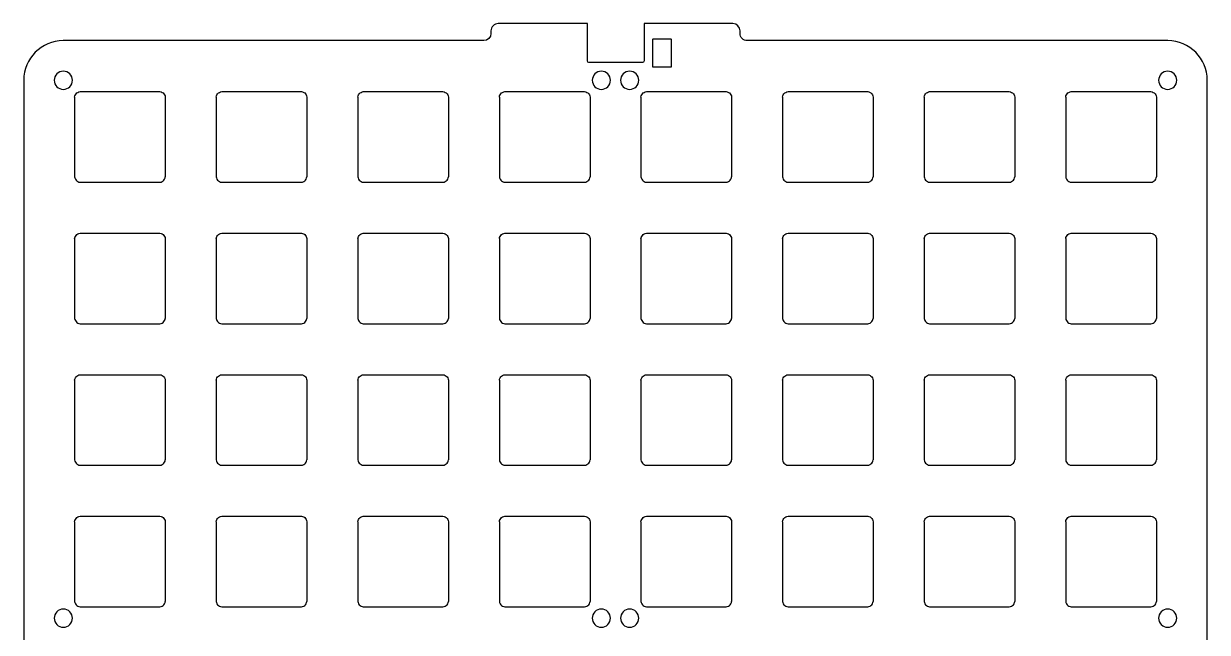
# Model space of a CAD drawing. Header units: millimetres. Extents: x 45 to 255, y 44 to 256.
# Drawn here: x 45.5 to 254.5, y 148.5 to 256 of the extents above; entities that cross this region are included whole.
import ezdxf

# ---------------------------------------------------------------- set-up
doc = ezdxf.new("R2010")
doc.units = ezdxf.units.MM
doc.layers.add('Layer_1', color=7, linetype='CONTINUOUS')

msp = doc.modelspace()

# ---------------------------------------------------------------- linework, layer by layer
at = {"layer": 'Layer_1', "color": 1}
for points in [[(145.0385, 249.411712), (145.0385, 255.99994), (129.26995, 255.99994)], [(170.72996, 255.99994), (155.03841, 255.99994), (155.03841, 249.411712)], [(126.73006, 253.000124), (124.999931, 253.000124), (52.499963, 253.000124)], [(127.99975, 254.729734), (127.99975, 254.269814)], [(156.58973, 248.41229), (156.58973, 253.175307)], [(156.67293, 253.29623), (159.74406, 253.29623)], [(159.82676, 253.175307), (159.82676, 248.41229)], [(172.00016, 254.269814), (172.00016, 254.729734)], [(247.49995, 253.000124), (174.99998, 253.000124), (173.26985, 253.000124)], [(154.78261, 249.121807), (145.29378, 249.121807)], [(159.74406, 248.291367), (156.67293, 248.291367)], [(45.499874, 246.000034), (45.499874, 51.00005)], [(254.50004, 51.00005), (254.50004, 246.000034)], [(54.503537, 243.03062), (54.544057, 243.237545)], [(54.503537, 243.03062), (54.503537, 242.926086)], [(54.50354, 242.92608), (54.50354, 229.059385), (54.50354, 228.954852), (54.54406, 228.747927), (54.62512, 228.553795), (54.741395, 228.379908), (54.89071, 228.230593), (55.064597, 228.114318), (55.258728, 228.033258), (55.465654, 227.992738), (55.570187, 227.992738), (69.436882, 227.992738), (69.541415, 227.992738), (69.74834, 228.033258), (69.942472, 228.114318), (70.116359, 228.230593), (70.265674, 228.379908), (70.381949, 228.553795), (70.463009, 228.747927), (70.503529, 228.954852)], [(54.544059, 243.237545), (54.625119, 243.431677)], [(54.625114, 243.431677), (54.741389, 243.605564)], [(54.741389, 243.605564), (54.890704, 243.754878)], [(54.890704, 243.754878), (55.064591, 243.871154)], [(55.064591, 243.871149), (55.258723, 243.952209)], [(55.258723, 243.952211), (55.465648, 243.992731)], [(55.46565, 243.992731), (55.570184, 243.992731)], [(55.570186, 243.992731), (69.43688, 243.992731)], [(69.436882, 243.992731), (69.541416, 243.992731)], [(69.541418, 243.992731), (69.748343, 243.952211)], [(69.748343, 243.952209), (69.942475, 243.871149)], [(69.942475, 243.871154), (70.116362, 243.754878)], [(70.116362, 243.754878), (70.265677, 243.605564)], [(70.265677, 243.605564), (70.381952, 243.431677)], [(70.381947, 243.431677), (70.463007, 243.237545)], [(70.463009, 243.237545), (70.503529, 243.03062)], [(70.503529, 243.030618), (70.503529, 242.926084)], [(70.503529, 242.926082), (70.503529, 229.059388)], [(79.503337, 243.03062), (79.543857, 243.237545)], [(79.503337, 243.03062), (79.503337, 242.926086)], [(79.50334, 242.92608), (79.50334, 229.059385), (79.50334, 228.954852), (79.54386, 228.747927), (79.62492, 228.553795), (79.741195, 228.379908), (79.89051, 228.230593), (80.064397, 228.114318), (80.258528, 228.033258), (80.465454, 227.992738), (80.569987, 227.992738), (94.436682, 227.992738), (94.541215, 227.992738), (94.74814, 228.033258), (94.942272, 228.114318), (95.116159, 228.230593), (95.265474, 228.379908), (95.381749, 228.553795), (95.462809, 228.747927), (95.503329, 228.954852)], [(79.543859, 243.237545), (79.624919, 243.431677)], [(79.624914, 243.431677), (79.741189, 243.605564)], [(79.741189, 243.605564), (79.890504, 243.754878)], [(79.890504, 243.754878), (80.064391, 243.871154)], [(80.064391, 243.871149), (80.258523, 243.952209)], [(80.258523, 243.952211), (80.465448, 243.992731)], [(80.46545, 243.992731), (80.569984, 243.992731)], [(80.569986, 243.992731), (94.43668, 243.992731)], [(94.436682, 243.992731), (94.541216, 243.992731)], [(94.541218, 243.992731), (94.748143, 243.952211)], [(94.748143, 243.952209), (94.942275, 243.871149)], [(94.942275, 243.871154), (95.116162, 243.754878)], [(95.116162, 243.754878), (95.265477, 243.605564)], [(95.265477, 243.605564), (95.381752, 243.431677)], [(95.381747, 243.431677), (95.462807, 243.237545)], [(95.462809, 243.237545), (95.503329, 243.03062)], [(95.503329, 243.030618), (95.503329, 242.926084)], [(95.503329, 242.926082), (95.503329, 229.059388)], [(104.503337, 243.03062), (104.543857, 243.237545)], [(104.503337, 243.03062), (104.503337, 242.926086)], [(104.50334, 242.92608), (104.50334, 229.059385), (104.50334, 228.954852), (104.54386, 228.747927), (104.62492, 228.553795), (104.741195, 228.379908), (104.89051, 228.230593), (105.064397, 228.114318), (105.258528, 228.033258), (105.465454, 227.992738), (105.569987, 227.992738), (119.436682, 227.992738), (119.541215, 227.992738), (119.74814, 228.033258), (119.942272, 228.114318), (120.116159, 228.230593), (120.265474, 228.379908), (120.381749, 228.553795), (120.462809, 228.747927), (120.503329, 228.954852)], [(104.543859, 243.237545), (104.624919, 243.431677)], [(104.624914, 243.431677), (104.741189, 243.605564)], [(104.741189, 243.605564), (104.890504, 243.754878)], [(104.890504, 243.754878), (105.064391, 243.871154)], [(105.064391, 243.871149), (105.258523, 243.952209)], [(105.258523, 243.952211), (105.465448, 243.992731)], [(105.46545, 243.992731), (105.569984, 243.992731)], [(105.569986, 243.992731), (119.43668, 243.992731)], [(119.436682, 243.992731), (119.541216, 243.992731)], [(119.541218, 243.992731), (119.748143, 243.952211)], [(119.748143, 243.952209), (119.942275, 243.871149)], [(119.942275, 243.871154), (120.116162, 243.754878)], [(120.116162, 243.754878), (120.265477, 243.605564)], [(120.265477, 243.605564), (120.381752, 243.431677)], [(120.381747, 243.431677), (120.462807, 243.237545)], [(120.462809, 243.237545), (120.503329, 243.03062)], [(120.503329, 243.030618), (120.503329, 242.926084)], [(120.503329, 242.926082), (120.503329, 229.059388)], [(129.503237, 243.03062), (129.543757, 243.237545)], [(129.503237, 243.03062), (129.503237, 242.926086)], [(129.50324, 242.92608), (129.50324, 229.059385), (129.50324, 228.954852), (129.54376, 228.747927), (129.62482, 228.553795), (129.741095, 228.379908), (129.89041, 228.230593), (130.064297, 228.114318), (130.258428, 228.033258), (130.465354, 227.992738), (130.569887, 227.992738), (144.436582, 227.992738), (144.541115, 227.992738), (144.74804, 228.033258), (144.942172, 228.114318), (145.116059, 228.230593), (145.265374, 228.379908), (145.381649, 228.553795), (145.462709, 228.747927), (145.503229, 228.954852)], [(129.543759, 243.237545), (129.624819, 243.431677)], [(129.624814, 243.431677), (129.741089, 243.605564)], [(129.741089, 243.605564), (129.890404, 243.754878)], [(129.890404, 243.754878), (130.064291, 243.871154)], [(130.064291, 243.871149), (130.258423, 243.952209)], [(130.258423, 243.952211), (130.465348, 243.992731)], [(130.46535, 243.992731), (130.569884, 243.992731)], [(130.569886, 243.992731), (144.43658, 243.992731)], [(144.436582, 243.992731), (144.541116, 243.992731)], [(144.541118, 243.992731), (144.748043, 243.952211)], [(144.748043, 243.952209), (144.942175, 243.871149)], [(144.942175, 243.871154), (145.116062, 243.754878)], [(145.116062, 243.754878), (145.265377, 243.605564)], [(145.265377, 243.605564), (145.381652, 243.431677)], [(145.381647, 243.431677), (145.462707, 243.237545)], [(145.462709, 243.237545), (145.503229, 243.03062)], [(145.503229, 243.030618), (145.503229, 242.926084)], [(145.503229, 242.926082), (145.503229, 229.059388)], [(154.500137, 243.03062), (154.540657, 243.237545)], [(154.500137, 243.03062), (154.500137, 242.926086)], [(154.50014, 242.92608), (154.50014, 229.059385), (154.50014, 228.954852), (154.54066, 228.747927), (154.62172, 228.553795), (154.737995, 228.379908), (154.88731, 228.230593), (155.061197, 228.114318), (155.255328, 228.033258), (155.462254, 227.992738), (155.566787, 227.992738), (169.433482, 227.992738), (169.538015, 227.992738), (169.74494, 228.033258), (169.939072, 228.114318), (170.112959, 228.230593), (170.262274, 228.379908), (170.378549, 228.553795), (170.459609, 228.747927), (170.500129, 228.954852)], [(154.540659, 243.237545), (154.621719, 243.431677)], [(154.621714, 243.431677), (154.737989, 243.605564)], [(154.737989, 243.605564), (154.887304, 243.754878)], [(154.887304, 243.754878), (155.061191, 243.871154)], [(155.061191, 243.871149), (155.255323, 243.952209)], [(155.255323, 243.952211), (155.462248, 243.992731)], [(155.46225, 243.992731), (155.566784, 243.992731)], [(155.566786, 243.992731), (169.43348, 243.992731)], [(169.433482, 243.992731), (169.538016, 243.992731)], [(169.538018, 243.992731), (169.744943, 243.952211)], [(169.744943, 243.952209), (169.939075, 243.871149)], [(169.939075, 243.871154), (170.112962, 243.754878)], [(170.112962, 243.754878), (170.262277, 243.605564)], [(170.262277, 243.605564), (170.378552, 243.431677)], [(170.378547, 243.431677), (170.459607, 243.237545)], [(170.459609, 243.237545), (170.500129, 243.03062)], [(170.500129, 243.030618), (170.500129, 242.926084)], [(170.500129, 242.926082), (170.500129, 229.059388)], [(179.500537, 243.03062), (179.541057, 243.237545)], [(179.500537, 243.03062), (179.500537, 242.926086)], [(179.50054, 242.92608), (179.50054, 229.059385), (179.50054, 228.954852), (179.54106, 228.747927), (179.62212, 228.553795), (179.738395, 228.379908), (179.88771, 228.230593), (180.061597, 228.114318), (180.255728, 228.033258), (180.462654, 227.992738), (180.567187, 227.992738), (194.433882, 227.992738), (194.538415, 227.992738), (194.74534, 228.033258), (194.939472, 228.114318), (195.113359, 228.230593), (195.262674, 228.379908), (195.378949, 228.553795), (195.460009, 228.747927), (195.500529, 228.954852)], [(179.541059, 243.237545), (179.622119, 243.431677)], [(179.622114, 243.431677), (179.738389, 243.605564)], [(179.738389, 243.605564), (179.887704, 243.754878)], [(179.887704, 243.754878), (180.061591, 243.871154)], [(180.061591, 243.871149), (180.255723, 243.952209)], [(180.255723, 243.952211), (180.462648, 243.992731)], [(180.46265, 243.992731), (180.567184, 243.992731)], [(180.567186, 243.992731), (194.43388, 243.992731)], [(194.433882, 243.992731), (194.538416, 243.992731)], [(194.538418, 243.992731), (194.745343, 243.952211)], [(194.745343, 243.952209), (194.939475, 243.871149)], [(194.939475, 243.871154), (195.113362, 243.754878)], [(195.113362, 243.754878), (195.262677, 243.605564)], [(195.262677, 243.605564), (195.378952, 243.431677)], [(195.378947, 243.431677), (195.460007, 243.237545)], [(195.460009, 243.237545), (195.500529, 243.03062)], [(195.500529, 243.030618), (195.500529, 242.926084)], [(195.500529, 242.926082), (195.500529, 229.059388)], [(204.500537, 243.03062), (204.541057, 243.237545)], [(204.500537, 243.03062), (204.500537, 242.926086)], [(204.50054, 242.92608), (204.50054, 229.059385), (204.50054, 228.954852), (204.54106, 228.747927), (204.62212, 228.553795), (204.738395, 228.379908), (204.88771, 228.230593), (205.061597, 228.114318), (205.255728, 228.033258), (205.462654, 227.992738), (205.567187, 227.992738), (219.433882, 227.992738), (219.538415, 227.992738), (219.74534, 228.033258), (219.939472, 228.114318), (220.113359, 228.230593), (220.262674, 228.379908), (220.378949, 228.553795), (220.460009, 228.747927), (220.500529, 228.954852)], [(204.541059, 243.237545), (204.622119, 243.431677)], [(204.622114, 243.431677), (204.738389, 243.605564)], [(204.738389, 243.605564), (204.887704, 243.754878)], [(204.887704, 243.754878), (205.061591, 243.871154)], [(205.061591, 243.871149), (205.255723, 243.952209)], [(205.255723, 243.952211), (205.462648, 243.992731)], [(205.46265, 243.992731), (205.567184, 243.992731)], [(205.567186, 243.992731), (219.43388, 243.992731)], [(219.433882, 243.992731), (219.538416, 243.992731)], [(219.538418, 243.992731), (219.745343, 243.952211)], [(219.745343, 243.952209), (219.939475, 243.871149)], [(219.939475, 243.871154), (220.113362, 243.754878)], [(220.113362, 243.754878), (220.262677, 243.605564)], [(220.262677, 243.605564), (220.378952, 243.431677)], [(220.378947, 243.431677), (220.460007, 243.237545)], [(220.460009, 243.237545), (220.500529, 243.03062)], [(220.500529, 243.030618), (220.500529, 242.926084)], [(220.500529, 242.926082), (220.500529, 229.059388)], [(229.500537, 243.03062), (229.541057, 243.237545)], [(229.500537, 243.03062), (229.500537, 242.926086)], [(229.50054, 242.92608), (229.50054, 229.059385), (229.50054, 228.954852), (229.54106, 228.747927), (229.62212, 228.553795), (229.738395, 228.379908), (229.88771, 228.230593), (230.061597, 228.114318), (230.255728, 228.033258), (230.462654, 227.992738), (230.567187, 227.992738), (244.433882, 227.992738), (244.538415, 227.992738), (244.74534, 228.033258), (244.939472, 228.114318), (245.113359, 228.230593), (245.262674, 228.379908), (245.378949, 228.553795), (245.460009, 228.747927), (245.500529, 228.954852)], [(229.541059, 243.237545), (229.622119, 243.431677)], [(229.622114, 243.431677), (229.738389, 243.605564)], [(229.738389, 243.605564), (229.887704, 243.754878)], [(229.887704, 243.754878), (230.061591, 243.871154)], [(230.061591, 243.871149), (230.255723, 243.952209)], [(230.255723, 243.952211), (230.462648, 243.992731)], [(230.46265, 243.992731), (230.567184, 243.992731)], [(230.567186, 243.992731), (244.43388, 243.992731)], [(244.433882, 243.992731), (244.538416, 243.992731)], [(244.538418, 243.992731), (244.745343, 243.952211)], [(244.745343, 243.952209), (244.939475, 243.871149)], [(244.939475, 243.871154), (245.113362, 243.754878)], [(245.113362, 243.754878), (245.262677, 243.605564)], [(245.262677, 243.605564), (245.378952, 243.431677)], [(245.378947, 243.431677), (245.460007, 243.237545)], [(245.460009, 243.237545), (245.500529, 243.03062)], [(245.500529, 243.030618), (245.500529, 242.926084)], [(245.500529, 242.926082), (245.500529, 229.059388)], [(70.503529, 229.059385), (70.503529, 228.954852)], [(95.503329, 229.059385), (95.503329, 228.954852)], [(120.503329, 229.059385), (120.503329, 228.954852)], [(145.503229, 229.059385), (145.503229, 228.954852)], [(170.500129, 229.059385), (170.500129, 228.954852)], [(195.500529, 229.059385), (195.500529, 228.954852)], [(220.500529, 229.059385), (220.500529, 228.954852)], [(245.500529, 229.059385), (245.500529, 228.954852)], [(54.503537, 218.030627), (54.544057, 218.237552)], [(54.503537, 218.030627), (54.503537, 217.926093)], [(54.50354, 217.926087), (54.50354, 204.059392), (54.50354, 203.954859), (54.54406, 203.747934), (54.62512, 203.553802), (54.741395, 203.379915), (54.89071, 203.2306), (55.064597, 203.114325), (55.258728, 203.033265), (55.465654, 202.992745), (55.570187, 202.992745), (69.436882, 202.992745), (69.541415, 202.992745), (69.74834, 203.033265), (69.942472, 203.114325), (70.116359, 203.2306), (70.265674, 203.379915), (70.381949, 203.553802), (70.463009, 203.747934), (70.503529, 203.954859)], [(54.544059, 218.237552), (54.625119, 218.431684)], [(54.625114, 218.431684), (54.741389, 218.605571)], [(54.741389, 218.605571), (54.890704, 218.754885)], [(54.890704, 218.754885), (55.064591, 218.871161)], [(55.064591, 218.871156), (55.258723, 218.952216)], [(55.258723, 218.952218), (55.465648, 218.992738)], [(55.46565, 218.992738), (55.570184, 218.992738)], [(55.570186, 218.992738), (69.43688, 218.992738)], [(69.436882, 218.992738), (69.541416, 218.992738)], [(69.541418, 218.992738), (69.748343, 218.952218)], [(69.748343, 218.952216), (69.942475, 218.871156)], [(69.942475, 218.871161), (70.116362, 218.754885)], [(70.116362, 218.754885), (70.265677, 218.605571)], [(70.265677, 218.605571), (70.381952, 218.431684)], [(70.381947, 218.431684), (70.463007, 218.237552)], [(70.463009, 218.237552), (70.503529, 218.030627)], [(70.503529, 218.030625), (70.503529, 217.926091)], [(70.503529, 217.926089), (70.503529, 204.059395)], [(79.503337, 218.030627), (79.543857, 218.237552)], [(79.503337, 218.030627), (79.503337, 217.926093)], [(79.50334, 217.926087), (79.50334, 204.059392), (79.50334, 203.954859), (79.54386, 203.747934), (79.62492, 203.553802), (79.741195, 203.379915), (79.89051, 203.2306), (80.064397, 203.114325), (80.258528, 203.033265), (80.465454, 202.992745), (80.569987, 202.992745), (94.436682, 202.992745), (94.541215, 202.992745), (94.74814, 203.033265), (94.942272, 203.114325), (95.116159, 203.2306), (95.265474, 203.379915), (95.381749, 203.553802), (95.462809, 203.747934), (95.503329, 203.954859)], [(79.543859, 218.237552), (79.624919, 218.431684)], [(79.624914, 218.431684), (79.741189, 218.605571)], [(79.741189, 218.605571), (79.890504, 218.754885)], [(79.890504, 218.754885), (80.064391, 218.871161)], [(80.064391, 218.871156), (80.258523, 218.952216)], [(80.258523, 218.952218), (80.465448, 218.992738)], [(80.46545, 218.992738), (80.569984, 218.992738)], [(80.569986, 218.992738), (94.43668, 218.992738)], [(94.436682, 218.992738), (94.541216, 218.992738)], [(94.541218, 218.992738), (94.748143, 218.952218)], [(94.748143, 218.952216), (94.942275, 218.871156)], [(94.942275, 218.871161), (95.116162, 218.754885)], [(95.116162, 218.754885), (95.265477, 218.605571)], [(95.265477, 218.605571), (95.381752, 218.431684)], [(95.381747, 218.431684), (95.462807, 218.237552)], [(95.462809, 218.237552), (95.503329, 218.030627)], [(95.503329, 218.030625), (95.503329, 217.926091)], [(95.503329, 217.926089), (95.503329, 204.059395)], [(104.503337, 218.030627), (104.543857, 218.237552)], [(104.503337, 218.030627), (104.503337, 217.926093)], [(104.50334, 217.926087), (104.50334, 204.059392), (104.50334, 203.954859), (104.54386, 203.747934), (104.62492, 203.553802), (104.741195, 203.379915), (104.89051, 203.2306), (105.064397, 203.114325), (105.258528, 203.033265), (105.465454, 202.992745), (105.569987, 202.992745), (119.436682, 202.992745), (119.541215, 202.992745), (119.74814, 203.033265), (119.942272, 203.114325), (120.116159, 203.2306), (120.265474, 203.379915), (120.381749, 203.553802), (120.462809, 203.747934), (120.503329, 203.954859)], [(104.543859, 218.237552), (104.624919, 218.431684)], [(104.624914, 218.431684), (104.741189, 218.605571)], [(104.741189, 218.605571), (104.890504, 218.754885)], [(104.890504, 218.754885), (105.064391, 218.871161)], [(105.064391, 218.871156), (105.258523, 218.952216)], [(105.258523, 218.952218), (105.465448, 218.992738)], [(105.46545, 218.992738), (105.569984, 218.992738)], [(105.569986, 218.992738), (119.43668, 218.992738)], [(119.436682, 218.992738), (119.541216, 218.992738)], [(119.541218, 218.992738), (119.748143, 218.952218)], [(119.748143, 218.952216), (119.942275, 218.871156)], [(119.942275, 218.871161), (120.116162, 218.754885)], [(120.116162, 218.754885), (120.265477, 218.605571)], [(120.265477, 218.605571), (120.381752, 218.431684)], [(120.381747, 218.431684), (120.462807, 218.237552)], [(120.462809, 218.237552), (120.503329, 218.030627)], [(120.503329, 218.030625), (120.503329, 217.926091)], [(120.503329, 217.926089), (120.503329, 204.059395)], [(129.503237, 218.030627), (129.543757, 218.237552)], [(129.503237, 218.030627), (129.503237, 217.926093)], [(129.50324, 217.926087), (129.50324, 204.059392), (129.50324, 203.954859), (129.54376, 203.747934), (129.62482, 203.553802), (129.741095, 203.379915), (129.89041, 203.2306), (130.064297, 203.114325), (130.258428, 203.033265), (130.465354, 202.992745), (130.569887, 202.992745), (144.436582, 202.992745), (144.541115, 202.992745), (144.74804, 203.033265), (144.942172, 203.114325), (145.116059, 203.2306), (145.265374, 203.379915), (145.381649, 203.553802), (145.462709, 203.747934), (145.503229, 203.954859)], [(129.543759, 218.237552), (129.624819, 218.431684)], [(129.624814, 218.431684), (129.741089, 218.605571)], [(129.741089, 218.605571), (129.890404, 218.754885)], [(129.890404, 218.754885), (130.064291, 218.871161)], [(130.064291, 218.871156), (130.258423, 218.952216)], [(130.258423, 218.952218), (130.465348, 218.992738)], [(130.46535, 218.992738), (130.569884, 218.992738)], [(130.569886, 218.992738), (144.43658, 218.992738)], [(144.436582, 218.992738), (144.541116, 218.992738)], [(144.541118, 218.992738), (144.748043, 218.952218)], [(144.748043, 218.952216), (144.942175, 218.871156)], [(144.942175, 218.871161), (145.116062, 218.754885)], [(145.116062, 218.754885), (145.265377, 218.605571)], [(145.265377, 218.605571), (145.381652, 218.431684)], [(145.381647, 218.431684), (145.462707, 218.237552)], [(145.462709, 218.237552), (145.503229, 218.030627)], [(145.503229, 218.030625), (145.503229, 217.926091)], [(145.503229, 217.926089), (145.503229, 204.059395)], [(154.500137, 218.030627), (154.540657, 218.237552)], [(154.500137, 218.030627), (154.500137, 217.926093)], [(154.50014, 217.926087), (154.50014, 204.059392), (154.50014, 203.954859), (154.54066, 203.747934), (154.62172, 203.553802), (154.737995, 203.379915), (154.88731, 203.2306), (155.061197, 203.114325), (155.255328, 203.033265), (155.462254, 202.992745), (155.566787, 202.992745), (169.433482, 202.992745), (169.538015, 202.992745), (169.74494, 203.033265), (169.939072, 203.114325), (170.112959, 203.2306), (170.262274, 203.379915), (170.378549, 203.553802), (170.459609, 203.747934), (170.500129, 203.954859)], [(154.540659, 218.237552), (154.621719, 218.431684)], [(154.621714, 218.431684), (154.737989, 218.605571)], [(154.737989, 218.605571), (154.887304, 218.754885)], [(154.887304, 218.754885), (155.061191, 218.871161)], [(155.061191, 218.871156), (155.255323, 218.952216)], [(155.255323, 218.952218), (155.462248, 218.992738)], [(155.46225, 218.992738), (155.566784, 218.992738)], [(155.566786, 218.992738), (169.43348, 218.992738)], [(169.433482, 218.992738), (169.538016, 218.992738)], [(169.538018, 218.992738), (169.744943, 218.952218)], [(169.744943, 218.952216), (169.939075, 218.871156)], [(169.939075, 218.871161), (170.112962, 218.754885)], [(170.112962, 218.754885), (170.262277, 218.605571)], [(170.262277, 218.605571), (170.378552, 218.431684)], [(170.378547, 218.431684), (170.459607, 218.237552)], [(170.459609, 218.237552), (170.500129, 218.030627)], [(170.500129, 218.030625), (170.500129, 217.926091)], [(170.500129, 217.926089), (170.500129, 204.059395)], [(179.500537, 218.030627), (179.541057, 218.237552)], [(179.500537, 218.030627), (179.500537, 217.926093)], [(179.50054, 217.926087), (179.50054, 204.059392), (179.50054, 203.954859), (179.54106, 203.747934), (179.62212, 203.553802), (179.738395, 203.379915), (179.88771, 203.2306), (180.061597, 203.114325), (180.255728, 203.033265), (180.462654, 202.992745), (180.567187, 202.992745), (194.433882, 202.992745), (194.538415, 202.992745), (194.74534, 203.033265), (194.939472, 203.114325), (195.113359, 203.2306), (195.262674, 203.379915), (195.378949, 203.553802), (195.460009, 203.747934), (195.500529, 203.954859)], [(179.541059, 218.237552), (179.622119, 218.431684)], [(179.622114, 218.431684), (179.738389, 218.605571)], [(179.738389, 218.605571), (179.887704, 218.754885)], [(179.887704, 218.754885), (180.061591, 218.871161)], [(180.061591, 218.871156), (180.255723, 218.952216)], [(180.255723, 218.952218), (180.462648, 218.992738)], [(180.46265, 218.992738), (180.567184, 218.992738)], [(180.567186, 218.992738), (194.43388, 218.992738)], [(194.433882, 218.992738), (194.538416, 218.992738)], [(194.538418, 218.992738), (194.745343, 218.952218)], [(194.745343, 218.952216), (194.939475, 218.871156)], [(194.939475, 218.871161), (195.113362, 218.754885)], [(195.113362, 218.754885), (195.262677, 218.605571)], [(195.262677, 218.605571), (195.378952, 218.431684)], [(195.378947, 218.431684), (195.460007, 218.237552)], [(195.460009, 218.237552), (195.500529, 218.030627)], [(195.500529, 218.030625), (195.500529, 217.926091)], [(195.500529, 217.926089), (195.500529, 204.059395)], [(204.500537, 218.030627), (204.541057, 218.237552)], [(204.500537, 218.030627), (204.500537, 217.926093)], [(204.50054, 217.926087), (204.50054, 204.059392), (204.50054, 203.954859), (204.54106, 203.747934), (204.62212, 203.553802), (204.738395, 203.379915), (204.88771, 203.2306), (205.061597, 203.114325), (205.255728, 203.033265), (205.462654, 202.992745), (205.567187, 202.992745), (219.433882, 202.992745), (219.538415, 202.992745), (219.74534, 203.033265), (219.939472, 203.114325), (220.113359, 203.2306), (220.262674, 203.379915), (220.378949, 203.553802), (220.460009, 203.747934), (220.500529, 203.954859)], [(204.541059, 218.237552), (204.622119, 218.431684)], [(204.622114, 218.431684), (204.738389, 218.605571)], [(204.738389, 218.605571), (204.887704, 218.754885)], [(204.887704, 218.754885), (205.061591, 218.871161)], [(205.061591, 218.871156), (205.255723, 218.952216)], [(205.255723, 218.952218), (205.462648, 218.992738)], [(205.46265, 218.992738), (205.567184, 218.992738)], [(205.567186, 218.992738), (219.43388, 218.992738)], [(219.433882, 218.992738), (219.538416, 218.992738)], [(219.538418, 218.992738), (219.745343, 218.952218)], [(219.745343, 218.952216), (219.939475, 218.871156)], [(219.939475, 218.871161), (220.113362, 218.754885)], [(220.113362, 218.754885), (220.262677, 218.605571)], [(220.262677, 218.605571), (220.378952, 218.431684)], [(220.378947, 218.431684), (220.460007, 218.237552)], [(220.460009, 218.237552), (220.500529, 218.030627)], [(220.500529, 218.030625), (220.500529, 217.926091)], [(220.500529, 217.926089), (220.500529, 204.059395)], [(229.500537, 218.030627), (229.541057, 218.237552)], [(229.500537, 218.030627), (229.500537, 217.926093)], [(229.50054, 217.926087), (229.50054, 204.059392), (229.50054, 203.954859), (229.54106, 203.747934), (229.62212, 203.553802), (229.738395, 203.379915), (229.88771, 203.2306), (230.061597, 203.114325), (230.255728, 203.033265), (230.462654, 202.992745), (230.567187, 202.992745), (244.433882, 202.992745), (244.538415, 202.992745), (244.74534, 203.033265), (244.939472, 203.114325), (245.113359, 203.2306), (245.262674, 203.379915), (245.378949, 203.553802), (245.460009, 203.747934), (245.500529, 203.954859)], [(229.541059, 218.237552), (229.622119, 218.431684)], [(229.622114, 218.431684), (229.738389, 218.605571)], [(229.738389, 218.605571), (229.887704, 218.754885)], [(229.887704, 218.754885), (230.061591, 218.871161)], [(230.061591, 218.871156), (230.255723, 218.952216)], [(230.255723, 218.952218), (230.462648, 218.992738)], [(230.46265, 218.992738), (230.567184, 218.992738)], [(230.567186, 218.992738), (244.43388, 218.992738)], [(244.433882, 218.992738), (244.538416, 218.992738)], [(244.538418, 218.992738), (244.745343, 218.952218)], [(244.745343, 218.952216), (244.939475, 218.871156)], [(244.939475, 218.871161), (245.113362, 218.754885)], [(245.113362, 218.754885), (245.262677, 218.605571)], [(245.262677, 218.605571), (245.378952, 218.431684)], [(245.378947, 218.431684), (245.460007, 218.237552)], [(245.460009, 218.237552), (245.500529, 218.030627)], [(245.500529, 218.030625), (245.500529, 217.926091)], [(245.500529, 217.926089), (245.500529, 204.059395)], [(70.503529, 204.059392), (70.503529, 203.954859)], [(95.503329, 204.059392), (95.503329, 203.954859)], [(120.503329, 204.059392), (120.503329, 203.954859)], [(145.503229, 204.059392), (145.503229, 203.954859)], [(170.500129, 204.059392), (170.500129, 203.954859)], [(195.500529, 204.059392), (195.500529, 203.954859)], [(220.500529, 204.059392), (220.500529, 203.954859)], [(245.500529, 204.059392), (245.500529, 203.954859)], [(54.503537, 193.030639), (54.544057, 193.237564)], [(54.503537, 193.030639), (54.503537, 192.926105)], [(54.50354, 192.9261), (54.50354, 179.059405), (54.50354, 178.954872), (54.54406, 178.747947), (54.62512, 178.553815), (54.741395, 178.379928), (54.89071, 178.230613), (55.064597, 178.114338), (55.258728, 178.033278), (55.465654, 177.992758), (55.570187, 177.992758), (69.436882, 177.992758), (69.541415, 177.992758), (69.74834, 178.033278), (69.942472, 178.114338), (70.116359, 178.230613), (70.265674, 178.379928), (70.381949, 178.553815), (70.463009, 178.747947), (70.503529, 178.954872)], [(54.544059, 193.237564), (54.625119, 193.431696)], [(54.625114, 193.431696), (54.741389, 193.605583)], [(54.741389, 193.605583), (54.890704, 193.754897)], [(54.890704, 193.754897), (55.064591, 193.871173)], [(55.064591, 193.871168), (55.258723, 193.952228)], [(55.258723, 193.95223), (55.465648, 193.99275)], [(55.46565, 193.99275), (55.570184, 193.99275)], [(55.570186, 193.99275), (69.43688, 193.99275)], [(69.436882, 193.99275), (69.541416, 193.99275)], [(69.541418, 193.99275), (69.748343, 193.95223)], [(69.748343, 193.952228), (69.942475, 193.871168)], [(69.942475, 193.871173), (70.116362, 193.754897)], [(70.116362, 193.754897), (70.265677, 193.605583)], [(70.265677, 193.605583), (70.381952, 193.431696)], [(70.381947, 193.431696), (70.463007, 193.237564)], [(70.463009, 193.237564), (70.503529, 193.030639)], [(70.503529, 193.030637), (70.503529, 192.926103)], [(70.503529, 192.926101), (70.503529, 179.059407)], [(79.503337, 193.030639), (79.543857, 193.237564)], [(79.503337, 193.030639), (79.503337, 192.926105)], [(79.50334, 192.9261), (79.50334, 179.059405), (79.50334, 178.954872), (79.54386, 178.747947), (79.62492, 178.553815), (79.741195, 178.379928), (79.89051, 178.230613), (80.064397, 178.114338), (80.258528, 178.033278), (80.465454, 177.992758), (80.569987, 177.992758), (94.436682, 177.992758), (94.541215, 177.992758), (94.74814, 178.033278), (94.942272, 178.114338), (95.116159, 178.230613), (95.265474, 178.379928), (95.381749, 178.553815), (95.462809, 178.747947), (95.503329, 178.954872)], [(79.543859, 193.237564), (79.624919, 193.431696)], [(79.624914, 193.431696), (79.741189, 193.605583)], [(79.741189, 193.605583), (79.890504, 193.754897)], [(79.890504, 193.754897), (80.064391, 193.871173)], [(80.064391, 193.871168), (80.258523, 193.952228)], [(80.258523, 193.95223), (80.465448, 193.99275)], [(80.46545, 193.99275), (80.569984, 193.99275)], [(80.569986, 193.99275), (94.43668, 193.99275)], [(94.436682, 193.99275), (94.541216, 193.99275)], [(94.541218, 193.99275), (94.748143, 193.95223)], [(94.748143, 193.952228), (94.942275, 193.871168)], [(94.942275, 193.871173), (95.116162, 193.754897)], [(95.116162, 193.754897), (95.265477, 193.605583)], [(95.265477, 193.605583), (95.381752, 193.431696)], [(95.381747, 193.431696), (95.462807, 193.237564)], [(95.462809, 193.237564), (95.503329, 193.030639)], [(95.503329, 193.030637), (95.503329, 192.926103)], [(95.503329, 192.926101), (95.503329, 179.059407)], [(104.503337, 193.030639), (104.543857, 193.237564)], [(104.503337, 193.030639), (104.503337, 192.926105)], [(104.50334, 192.9261), (104.50334, 179.059405), (104.50334, 178.954872), (104.54386, 178.747947), (104.62492, 178.553815), (104.741195, 178.379928), (104.89051, 178.230613), (105.064397, 178.114338), (105.258528, 178.033278), (105.465454, 177.992758), (105.569987, 177.992758), (119.436682, 177.992758), (119.541215, 177.992758), (119.74814, 178.033278), (119.942272, 178.114338), (120.116159, 178.230613), (120.265474, 178.379928), (120.381749, 178.553815), (120.462809, 178.747947), (120.503329, 178.954872)], [(104.543859, 193.237564), (104.624919, 193.431696)], [(104.624914, 193.431696), (104.741189, 193.605583)], [(104.741189, 193.605583), (104.890504, 193.754897)], [(104.890504, 193.754897), (105.064391, 193.871173)], [(105.064391, 193.871168), (105.258523, 193.952228)], [(105.258523, 193.95223), (105.465448, 193.99275)], [(105.46545, 193.99275), (105.569984, 193.99275)], [(105.569986, 193.99275), (119.43668, 193.99275)], [(119.436682, 193.99275), (119.541216, 193.99275)], [(119.541218, 193.99275), (119.748143, 193.95223)], [(119.748143, 193.952228), (119.942275, 193.871168)], [(119.942275, 193.871173), (120.116162, 193.754897)], [(120.116162, 193.754897), (120.265477, 193.605583)], [(120.265477, 193.605583), (120.381752, 193.431696)], [(120.381747, 193.431696), (120.462807, 193.237564)], [(120.462809, 193.237564), (120.503329, 193.030639)], [(120.503329, 193.030637), (120.503329, 192.926103)], [(120.503329, 192.926101), (120.503329, 179.059407)], [(129.503237, 193.030639), (129.543757, 193.237564)], [(129.503237, 193.030639), (129.503237, 192.926105)], [(129.50324, 192.9261), (129.50324, 179.059405), (129.50324, 178.954872), (129.54376, 178.747947), (129.62482, 178.553815), (129.741095, 178.379928), (129.89041, 178.230613), (130.064297, 178.114338), (130.258428, 178.033278), (130.465354, 177.992758), (130.569887, 177.992758), (144.436582, 177.992758), (144.541115, 177.992758), (144.74804, 178.033278), (144.942172, 178.114338), (145.116059, 178.230613), (145.265374, 178.379928), (145.381649, 178.553815), (145.462709, 178.747947), (145.503229, 178.954872)], [(129.543759, 193.237564), (129.624819, 193.431696)], [(129.624814, 193.431696), (129.741089, 193.605583)], [(129.741089, 193.605583), (129.890404, 193.754897)], [(129.890404, 193.754897), (130.064291, 193.871173)], [(130.064291, 193.871168), (130.258423, 193.952228)], [(130.258423, 193.95223), (130.465348, 193.99275)], [(130.46535, 193.99275), (130.569884, 193.99275)], [(130.569886, 193.99275), (144.43658, 193.99275)], [(144.436582, 193.99275), (144.541116, 193.99275)], [(144.541118, 193.99275), (144.748043, 193.95223)], [(144.748043, 193.952228), (144.942175, 193.871168)], [(144.942175, 193.871173), (145.116062, 193.754897)], [(145.116062, 193.754897), (145.265377, 193.605583)], [(145.265377, 193.605583), (145.381652, 193.431696)], [(145.381647, 193.431696), (145.462707, 193.237564)], [(145.462709, 193.237564), (145.503229, 193.030639)], [(145.503229, 193.030637), (145.503229, 192.926103)], [(145.503229, 192.926101), (145.503229, 179.059407)], [(154.500137, 193.030639), (154.540657, 193.237564)], [(154.500137, 193.030639), (154.500137, 192.926105)], [(154.50014, 192.9261), (154.50014, 179.059405), (154.50014, 178.954872), (154.54066, 178.747947), (154.62172, 178.553815), (154.737995, 178.379928), (154.88731, 178.230613), (155.061197, 178.114338), (155.255328, 178.033278), (155.462254, 177.992758), (155.566787, 177.992758), (169.433482, 177.992758), (169.538015, 177.992758), (169.74494, 178.033278), (169.939072, 178.114338), (170.112959, 178.230613), (170.262274, 178.379928), (170.378549, 178.553815), (170.459609, 178.747947), (170.500129, 178.954872)], [(154.540659, 193.237564), (154.621719, 193.431696)], [(154.621714, 193.431696), (154.737989, 193.605583)], [(154.737989, 193.605583), (154.887304, 193.754897)], [(154.887304, 193.754897), (155.061191, 193.871173)], [(155.061191, 193.871168), (155.255323, 193.952228)], [(155.255323, 193.95223), (155.462248, 193.99275)], [(155.46225, 193.99275), (155.566784, 193.99275)], [(155.566786, 193.99275), (169.43348, 193.99275)], [(169.433482, 193.99275), (169.538016, 193.99275)], [(169.538018, 193.99275), (169.744943, 193.95223)], [(169.744943, 193.952228), (169.939075, 193.871168)], [(169.939075, 193.871173), (170.112962, 193.754897)], [(170.112962, 193.754897), (170.262277, 193.605583)], [(170.262277, 193.605583), (170.378552, 193.431696)], [(170.378547, 193.431696), (170.459607, 193.237564)], [(170.459609, 193.237564), (170.500129, 193.030639)], [(170.500129, 193.030637), (170.500129, 192.926103)], [(170.500129, 192.926101), (170.500129, 179.059407)], [(179.500537, 193.030639), (179.541057, 193.237564)], [(179.500537, 193.030639), (179.500537, 192.926105)], [(179.50054, 192.9261), (179.50054, 179.059405), (179.50054, 178.954872), (179.54106, 178.747947), (179.62212, 178.553815), (179.738395, 178.379928), (179.88771, 178.230613), (180.061597, 178.114338), (180.255728, 178.033278), (180.462654, 177.992758), (180.567187, 177.992758), (194.433882, 177.992758), (194.538415, 177.992758), (194.74534, 178.033278), (194.939472, 178.114338), (195.113359, 178.230613), (195.262674, 178.379928), (195.378949, 178.553815), (195.460009, 178.747947), (195.500529, 178.954872)], [(179.541059, 193.237564), (179.622119, 193.431696)], [(179.622114, 193.431696), (179.738389, 193.605583)], [(179.738389, 193.605583), (179.887704, 193.754897)], [(179.887704, 193.754897), (180.061591, 193.871173)], [(180.061591, 193.871168), (180.255723, 193.952228)], [(180.255723, 193.95223), (180.462648, 193.99275)], [(180.46265, 193.99275), (180.567184, 193.99275)], [(180.567186, 193.99275), (194.43388, 193.99275)], [(194.433882, 193.99275), (194.538416, 193.99275)], [(194.538418, 193.99275), (194.745343, 193.95223)], [(194.745343, 193.952228), (194.939475, 193.871168)], [(194.939475, 193.871173), (195.113362, 193.754897)], [(195.113362, 193.754897), (195.262677, 193.605583)], [(195.262677, 193.605583), (195.378952, 193.431696)], [(195.378947, 193.431696), (195.460007, 193.237564)], [(195.460009, 193.237564), (195.500529, 193.030639)], [(195.500529, 193.030637), (195.500529, 192.926103)], [(195.500529, 192.926101), (195.500529, 179.059407)], [(204.500537, 193.030639), (204.541057, 193.237564)], [(204.500537, 193.030639), (204.500537, 192.926105)], [(204.50054, 192.9261), (204.50054, 179.059405), (204.50054, 178.954872), (204.54106, 178.747947), (204.62212, 178.553815), (204.738395, 178.379928), (204.88771, 178.230613), (205.061597, 178.114338), (205.255728, 178.033278), (205.462654, 177.992758), (205.567187, 177.992758), (219.433882, 177.992758), (219.538415, 177.992758), (219.74534, 178.033278), (219.939472, 178.114338), (220.113359, 178.230613), (220.262674, 178.379928), (220.378949, 178.553815), (220.460009, 178.747947), (220.500529, 178.954872)], [(204.541059, 193.237564), (204.622119, 193.431696)], [(204.622114, 193.431696), (204.738389, 193.605583)], [(204.738389, 193.605583), (204.887704, 193.754897)], [(204.887704, 193.754897), (205.061591, 193.871173)], [(205.061591, 193.871168), (205.255723, 193.952228)], [(205.255723, 193.95223), (205.462648, 193.99275)], [(205.46265, 193.99275), (205.567184, 193.99275)], [(205.567186, 193.99275), (219.43388, 193.99275)], [(219.433882, 193.99275), (219.538416, 193.99275)], [(219.538418, 193.99275), (219.745343, 193.95223)], [(219.745343, 193.952228), (219.939475, 193.871168)], [(219.939475, 193.871173), (220.113362, 193.754897)], [(220.113362, 193.754897), (220.262677, 193.605583)], [(220.262677, 193.605583), (220.378952, 193.431696)], [(220.378947, 193.431696), (220.460007, 193.237564)], [(220.460009, 193.237564), (220.500529, 193.030639)], [(220.500529, 193.030637), (220.500529, 192.926103)], [(220.500529, 192.926101), (220.500529, 179.059407)], [(229.500537, 193.030639), (229.541057, 193.237564)], [(229.500537, 193.030639), (229.500537, 192.926105)], [(229.50054, 192.9261), (229.50054, 179.059405), (229.50054, 178.954872), (229.54106, 178.747947), (229.62212, 178.553815), (229.738395, 178.379928), (229.88771, 178.230613), (230.061597, 178.114338), (230.255728, 178.033278), (230.462654, 177.992758), (230.567187, 177.992758), (244.433882, 177.992758), (244.538415, 177.992758), (244.74534, 178.033278), (244.939472, 178.114338), (245.113359, 178.230613), (245.262674, 178.379928), (245.378949, 178.553815), (245.460009, 178.747947), (245.500529, 178.954872)], [(229.541059, 193.237564), (229.622119, 193.431696)], [(229.622114, 193.431696), (229.738389, 193.605583)], [(229.738389, 193.605583), (229.887704, 193.754897)], [(229.887704, 193.754897), (230.061591, 193.871173)], [(230.061591, 193.871168), (230.255723, 193.952228)], [(230.255723, 193.95223), (230.462648, 193.99275)], [(230.46265, 193.99275), (230.567184, 193.99275)], [(230.567186, 193.99275), (244.43388, 193.99275)], [(244.433882, 193.99275), (244.538416, 193.99275)], [(244.538418, 193.99275), (244.745343, 193.95223)], [(244.745343, 193.952228), (244.939475, 193.871168)], [(244.939475, 193.871173), (245.113362, 193.754897)], [(245.113362, 193.754897), (245.262677, 193.605583)], [(245.262677, 193.605583), (245.378952, 193.431696)], [(245.378947, 193.431696), (245.460007, 193.237564)], [(245.460009, 193.237564), (245.500529, 193.030639)], [(245.500529, 193.030637), (245.500529, 192.926103)], [(245.500529, 192.926101), (245.500529, 179.059407)], [(70.503529, 179.059405), (70.503529, 178.954872)], [(95.503329, 179.059405), (95.503329, 178.954872)], [(120.503329, 179.059405), (120.503329, 178.954872)], [(145.503229, 179.059405), (145.503229, 178.954872)], [(170.500129, 179.059405), (170.500129, 178.954872)], [(195.500529, 179.059405), (195.500529, 178.954872)], [(220.500529, 179.059405), (220.500529, 178.954872)], [(245.500529, 179.059405), (245.500529, 178.954872)], [(54.503537, 168.03063), (54.544057, 168.23756)], [(54.503537, 168.03063), (54.503537, 167.9261)], [(54.50354, 167.9261), (54.50354, 154.0594), (54.50354, 153.95487), (54.54406, 153.74794), (54.62512, 153.55381), (54.741395, 153.37992), (54.89071, 153.23061), (55.064597, 153.11433), (55.258728, 153.03323), (55.465654, 152.99273), (55.570187, 152.99273), (69.436882, 152.99273), (69.541415, 152.99273), (69.74834, 153.03323), (69.942472, 153.11433), (70.116359, 153.23061), (70.265674, 153.37992), (70.381949, 153.55381), (70.463009, 153.74794), (70.503529, 153.95487)], [(54.544059, 168.23756), (54.625119, 168.43169)], [(54.625114, 168.43169), (54.741389, 168.60558)], [(54.741389, 168.60558), (54.890704, 168.75489)], [(54.890704, 168.75489), (55.064591, 168.87117)], [(55.064591, 168.87112), (55.258723, 168.95222)], [(55.258723, 168.95221), (55.465648, 168.99271)], [(55.46565, 168.99271), (55.570184, 168.99271)], [(55.570186, 168.99271), (69.43688, 168.99271)], [(69.436882, 168.99271), (69.541416, 168.99271)], [(69.541418, 168.99271), (69.748343, 168.95221)], [(69.748343, 168.95222), (69.942475, 168.87112)], [(69.942475, 168.87117), (70.116362, 168.75489)], [(70.116362, 168.75489), (70.265677, 168.60558)], [(70.265677, 168.60558), (70.381952, 168.43169)], [(70.381947, 168.43169), (70.463007, 168.23756)], [(70.463009, 168.23756), (70.503529, 168.03063)], [(70.503529, 168.03063), (70.503529, 167.9261)], [(70.503529, 167.9261), (70.503529, 154.0594)], [(79.503337, 168.03063), (79.543857, 168.23756)], [(79.503337, 168.03063), (79.503337, 167.9261)], [(79.50334, 167.9261), (79.50334, 154.0594), (79.50334, 153.95487), (79.54386, 153.74794), (79.62492, 153.55381), (79.741195, 153.37992), (79.89051, 153.23061), (80.064397, 153.11433), (80.258528, 153.03323), (80.465454, 152.99273), (80.569987, 152.99273), (94.436682, 152.99273), (94.541215, 152.99273), (94.74814, 153.03323), (94.942272, 153.11433), (95.116159, 153.23061), (95.265474, 153.37992), (95.381749, 153.55381), (95.462809, 153.74794), (95.503329, 153.95487)], [(79.543859, 168.23756), (79.624919, 168.43169)], [(79.624914, 168.43169), (79.741189, 168.60558)], [(79.741189, 168.60558), (79.890504, 168.75489)], [(79.890504, 168.75489), (80.064391, 168.87117)], [(80.064391, 168.87112), (80.258523, 168.95222)], [(80.258523, 168.95221), (80.465448, 168.99271)], [(80.46545, 168.99271), (80.569984, 168.99271)], [(80.569986, 168.99271), (94.43668, 168.99271)], [(94.436682, 168.99271), (94.541216, 168.99271)], [(94.541218, 168.99271), (94.748143, 168.95221)], [(94.748143, 168.95222), (94.942275, 168.87112)], [(94.942275, 168.87117), (95.116162, 168.75489)], [(95.116162, 168.75489), (95.265477, 168.60558)], [(95.265477, 168.60558), (95.381752, 168.43169)], [(95.381747, 168.43169), (95.462807, 168.23756)], [(95.462809, 168.23756), (95.503329, 168.03063)], [(95.503329, 168.03063), (95.503329, 167.9261)], [(95.503329, 167.9261), (95.503329, 154.0594)], [(104.503337, 168.03063), (104.543857, 168.23756)], [(104.503337, 168.03063), (104.503337, 167.9261)], [(104.50334, 167.9261), (104.50334, 154.0594), (104.50334, 153.95487), (104.54386, 153.74794), (104.62492, 153.55381), (104.741195, 153.37992), (104.89051, 153.23061), (105.064397, 153.11433), (105.258528, 153.03323), (105.465454, 152.99273), (105.569987, 152.99273), (119.436682, 152.99273), (119.541215, 152.99273), (119.74814, 153.03323), (119.942272, 153.11433), (120.116159, 153.23061), (120.265474, 153.37992), (120.381749, 153.55381), (120.462809, 153.74794), (120.503329, 153.95487)], [(104.543859, 168.23756), (104.624919, 168.43169)], [(104.624914, 168.43169), (104.741189, 168.60558)], [(104.741189, 168.60558), (104.890504, 168.75489)], [(104.890504, 168.75489), (105.064391, 168.87117)], [(105.064391, 168.87112), (105.258523, 168.95222)], [(105.258523, 168.95221), (105.465448, 168.99271)], [(105.46545, 168.99271), (105.569984, 168.99271)], [(105.569986, 168.99271), (119.43668, 168.99271)], [(119.436682, 168.99271), (119.541216, 168.99271)], [(119.541218, 168.99271), (119.748143, 168.95221)], [(119.748143, 168.95222), (119.942275, 168.87112)], [(119.942275, 168.87117), (120.116162, 168.75489)], [(120.116162, 168.75489), (120.265477, 168.60558)], [(120.265477, 168.60558), (120.381752, 168.43169)], [(120.381747, 168.43169), (120.462807, 168.23756)], [(120.462809, 168.23756), (120.503329, 168.03063)], [(120.503329, 168.03063), (120.503329, 167.9261)], [(120.503329, 167.9261), (120.503329, 154.0594)], [(129.503237, 168.03063), (129.543757, 168.23756)], [(129.503237, 168.03063), (129.503237, 167.9261)], [(129.50324, 167.9261), (129.50324, 154.0594), (129.50324, 153.95487), (129.54376, 153.74794), (129.62482, 153.55381), (129.741095, 153.37992), (129.89041, 153.23061), (130.064297, 153.11433), (130.258428, 153.03323), (130.465354, 152.99273), (130.569887, 152.99273), (144.436582, 152.99273), (144.541115, 152.99273), (144.74804, 153.03323), (144.942172, 153.11433), (145.116059, 153.23061), (145.265374, 153.37992), (145.381649, 153.55381), (145.462709, 153.74794), (145.503229, 153.95487)], [(129.543759, 168.23756), (129.624819, 168.43169)], [(129.624814, 168.43169), (129.741089, 168.60558)], [(129.741089, 168.60558), (129.890404, 168.75489)], [(129.890404, 168.75489), (130.064291, 168.87117)], [(130.064291, 168.87112), (130.258423, 168.95222)], [(130.258423, 168.95221), (130.465348, 168.99271)], [(130.46535, 168.99271), (130.569884, 168.99271)], [(130.569886, 168.99271), (144.43658, 168.99271)], [(144.436582, 168.99271), (144.541116, 168.99271)], [(144.541118, 168.99271), (144.748043, 168.95221)], [(144.748043, 168.95222), (144.942175, 168.87112)], [(144.942175, 168.87117), (145.116062, 168.75489)], [(145.116062, 168.75489), (145.265377, 168.60558)], [(145.265377, 168.60558), (145.381652, 168.43169)], [(145.381647, 168.43169), (145.462707, 168.23756)], [(145.462709, 168.23756), (145.503229, 168.03063)], [(145.503229, 168.03063), (145.503229, 167.9261)], [(145.503229, 167.9261), (145.503229, 154.0594)], [(154.500137, 168.03063), (154.540657, 168.23756)], [(154.500137, 168.03063), (154.500137, 167.9261)], [(154.50014, 167.9261), (154.50014, 154.0594), (154.50014, 153.95487), (154.54066, 153.74794), (154.62172, 153.55381), (154.737995, 153.37992), (154.88731, 153.23061), (155.061197, 153.11433), (155.255328, 153.03323), (155.462254, 152.99273), (155.566787, 152.99273), (169.433482, 152.99273), (169.538015, 152.99273), (169.74494, 153.03323), (169.939072, 153.11433), (170.112959, 153.23061), (170.262274, 153.37992), (170.378549, 153.55381), (170.459609, 153.74794), (170.500129, 153.95487)], [(154.540659, 168.23756), (154.621719, 168.43169)], [(154.621714, 168.43169), (154.737989, 168.60558)], [(154.737989, 168.60558), (154.887304, 168.75489)], [(154.887304, 168.75489), (155.061191, 168.87117)], [(155.061191, 168.87112), (155.255323, 168.95222)], [(155.255323, 168.95221), (155.462248, 168.99271)], [(155.46225, 168.99271), (155.566784, 168.99271)], [(155.566786, 168.99271), (169.43348, 168.99271)], [(169.433482, 168.99271), (169.538016, 168.99271)], [(169.538018, 168.99271), (169.744943, 168.95221)], [(169.744943, 168.95222), (169.939075, 168.87112)], [(169.939075, 168.87117), (170.112962, 168.75489)], [(170.112962, 168.75489), (170.262277, 168.60558)], [(170.262277, 168.60558), (170.378552, 168.43169)], [(170.378547, 168.43169), (170.459607, 168.23756)], [(170.459609, 168.23756), (170.500129, 168.03063)], [(170.500129, 168.03063), (170.500129, 167.9261)], [(170.500129, 167.9261), (170.500129, 154.0594)], [(179.500537, 168.03063), (179.541057, 168.23756)], [(179.500537, 168.03063), (179.500537, 167.9261)], [(179.50054, 167.9261), (179.50054, 154.0594), (179.50054, 153.95487), (179.54106, 153.74794), (179.62212, 153.55381), (179.738395, 153.37992), (179.88771, 153.23061), (180.061597, 153.11433), (180.255728, 153.03323), (180.462654, 152.99273), (180.567187, 152.99273), (194.433882, 152.99273), (194.538415, 152.99273), (194.74534, 153.03323), (194.939472, 153.11433), (195.113359, 153.23061), (195.262674, 153.37992), (195.378949, 153.55381), (195.460009, 153.74794), (195.500529, 153.95487)], [(179.541059, 168.23756), (179.622119, 168.43169)], [(179.622114, 168.43169), (179.738389, 168.60558)], [(179.738389, 168.60558), (179.887704, 168.75489)], [(179.887704, 168.75489), (180.061591, 168.87117)], [(180.061591, 168.87112), (180.255723, 168.95222)], [(180.255723, 168.95221), (180.462648, 168.99271)], [(180.46265, 168.99271), (180.567184, 168.99271)], [(180.567186, 168.99271), (194.43388, 168.99271)], [(194.433882, 168.99271), (194.538416, 168.99271)], [(194.538418, 168.99271), (194.745343, 168.95221)], [(194.745343, 168.95222), (194.939475, 168.87112)], [(194.939475, 168.87117), (195.113362, 168.75489)], [(195.113362, 168.75489), (195.262677, 168.60558)], [(195.262677, 168.60558), (195.378952, 168.43169)], [(195.378947, 168.43169), (195.460007, 168.23756)], [(195.460009, 168.23756), (195.500529, 168.03063)], [(195.500529, 168.03063), (195.500529, 167.9261)], [(195.500529, 167.9261), (195.500529, 154.0594)], [(204.500537, 168.03063), (204.541057, 168.23756)], [(204.500537, 168.03063), (204.500537, 167.9261)], [(204.50054, 167.9261), (204.50054, 154.0594), (204.50054, 153.95487), (204.54106, 153.74794), (204.62212, 153.55381), (204.738395, 153.37992), (204.88771, 153.23061), (205.061597, 153.11433), (205.255728, 153.03323), (205.462654, 152.99273), (205.567187, 152.99273), (219.433882, 152.99273), (219.538415, 152.99273), (219.74534, 153.03323), (219.939472, 153.11433), (220.113359, 153.23061), (220.262674, 153.37992), (220.378949, 153.55381), (220.460009, 153.74794), (220.500529, 153.95487)], [(204.541059, 168.23756), (204.622119, 168.43169)], [(204.622114, 168.43169), (204.738389, 168.60558)], [(204.738389, 168.60558), (204.887704, 168.75489)], [(204.887704, 168.75489), (205.061591, 168.87117)], [(205.061591, 168.87112), (205.255723, 168.95222)], [(205.255723, 168.95221), (205.462648, 168.99271)], [(205.46265, 168.99271), (205.567184, 168.99271)], [(205.567186, 168.99271), (219.43388, 168.99271)], [(219.433882, 168.99271), (219.538416, 168.99271)], [(219.538418, 168.99271), (219.745343, 168.95221)], [(219.745343, 168.95222), (219.939475, 168.87112)], [(219.939475, 168.87117), (220.113362, 168.75489)], [(220.113362, 168.75489), (220.262677, 168.60558)], [(220.262677, 168.60558), (220.378952, 168.43169)], [(220.378947, 168.43169), (220.460007, 168.23756)], [(220.460009, 168.23756), (220.500529, 168.03063)], [(220.500529, 168.03063), (220.500529, 167.9261)], [(220.500529, 167.9261), (220.500529, 154.0594)], [(229.500537, 168.03063), (229.541057, 168.23756)], [(229.500537, 168.03063), (229.500537, 167.9261)], [(229.50054, 167.9261), (229.50054, 154.0594), (229.50054, 153.95487), (229.54106, 153.74794), (229.62212, 153.55381), (229.738395, 153.37992), (229.88771, 153.23061), (230.061597, 153.11433), (230.255728, 153.03323), (230.462654, 152.99273), (230.567187, 152.99273), (244.433882, 152.99273), (244.538415, 152.99273), (244.74534, 153.03323), (244.939472, 153.11433), (245.113359, 153.23061), (245.262674, 153.37992), (245.378949, 153.55381), (245.460009, 153.74794), (245.500529, 153.95487)], [(229.541059, 168.23756), (229.622119, 168.43169)], [(229.622114, 168.43169), (229.738389, 168.60558)], [(229.738389, 168.60558), (229.887704, 168.75489)], [(229.887704, 168.75489), (230.061591, 168.87117)], [(230.061591, 168.87112), (230.255723, 168.95222)], [(230.255723, 168.95221), (230.462648, 168.99271)], [(230.46265, 168.99271), (230.567184, 168.99271)], [(230.567186, 168.99271), (244.43388, 168.99271)], [(244.433882, 168.99271), (244.538416, 168.99271)], [(244.538418, 168.99271), (244.745343, 168.95221)], [(244.745343, 168.95222), (244.939475, 168.87112)], [(244.939475, 168.87117), (245.113362, 168.75489)], [(245.113362, 168.75489), (245.262677, 168.60558)], [(245.262677, 168.60558), (245.378952, 168.43169)], [(245.378947, 168.43169), (245.460007, 168.23756)], [(245.460009, 168.23756), (245.500529, 168.03063)], [(245.500529, 168.03063), (245.500529, 167.9261)], [(245.500529, 167.9261), (245.500529, 154.0594)], [(70.503529, 154.0594), (70.503529, 153.95487)], [(95.503329, 154.0594), (95.503329, 153.95487)], [(120.503329, 154.0594), (120.503329, 153.95487)], [(145.503229, 154.0594), (145.503229, 153.95487)], [(170.500129, 154.0594), (170.500129, 153.95487)], [(195.500529, 154.0594), (195.500529, 153.95487)], [(220.500529, 154.0594), (220.500529, 153.95487)], [(245.500529, 154.0594), (245.500529, 153.95487)]]:
    msp.add_lwpolyline(points, dxfattribs=at)
for points in [[(156.67293, 253.29623)], [(52.502817, 247.59589), (52.502817, 247.59589), (52.502817, 247.59589)], [(147.50284, 247.595866), (147.50284, 247.595866), (147.50284, 247.595866)], [(152.50283, 247.595888), (152.50283, 247.595888), (152.50283, 247.595888)], [(247.50281, 247.595888), (247.50281, 247.595888), (247.50281, 247.595888)], [(50.902818, 245.995888), (50.902818, 245.995888), (50.902818, 245.995888)], [(54.102816, 245.995888)], [(145.90282, 245.995888), (145.90282, 245.995888), (145.90282, 245.995888)], [(149.10282, 245.995888)], [(150.90283, 245.995888), (150.90283, 245.995888), (150.90283, 245.995888)], [(154.10283, 245.995888)], [(245.90281, 245.995888), (245.90281, 245.995888), (245.90281, 245.995888)], [(249.10281, 245.995888)], [(52.502817, 244.395885), (52.502817, 244.395885), (52.502817, 244.395885)], [(147.50284, 244.395909), (147.50284, 244.395909), (147.50284, 244.395909)], [(152.50283, 244.395888), (152.50283, 244.395888), (152.50283, 244.395888)], [(247.50281, 244.395888), (247.50281, 244.395888), (247.50281, 244.395888)], [(52.502817, 152.59586), (52.502817, 152.59586), (52.502817, 152.59586)], [(147.50284, 152.59588), (147.50284, 152.59588), (147.50284, 152.59588)], [(152.50283, 152.59586), (152.50283, 152.59586), (152.50283, 152.59586)], [(247.50281, 152.59588), (247.50281, 152.59588), (247.50281, 152.59588)], [(50.902818, 150.99591), (50.902818, 150.99591), (50.902818, 150.99591)], [(54.102816, 150.99591)], [(145.90282, 150.99591), (145.90282, 150.99591), (145.90282, 150.99591)], [(149.10282, 150.99591)], [(150.90283, 150.99591), (150.90283, 150.99591), (150.90283, 150.99591)], [(154.10283, 150.99591)], [(245.90283, 150.99591), (245.90283, 150.99591), (245.90283, 150.99591)], [(249.10283, 150.99591)], [(52.502817, 149.39591), (52.502817, 149.39591), (52.502817, 149.39591)], [(147.50284, 149.39589), (147.50284, 149.39589), (147.50284, 149.39589)], [(152.50283, 149.39591), (152.50283, 149.39591), (152.50283, 149.39591)], [(247.50281, 149.39589), (247.50281, 149.39589), (247.50281, 149.39589)]]:
    msp.add_lwpolyline(points, close=True, dxfattribs=at)
for points in [[(128.37182, 255.62787), (128.13363, 255.38971), (127.99975, 255.066565), (127.99975, 254.729734)], [(129.26995, 255.99994), (128.93312, 255.99994), (128.60998, 255.866031), (128.37182, 255.62787)], [(172.00016, 254.729734), (172.00016, 255.43116), (171.43135, 255.99994), (170.72996, 255.99994)], [(52.499963, 253.000124), (48.633985, 253.000124), (45.499874, 249.866011), (45.499874, 246.000034)], [(127.99975, 254.269814), (127.99975, 253.568422), (127.43146, 253.000124), (126.73006, 253.000124)], [(156.58973, 253.175307), (156.58973, 253.242327), (156.62713, 253.29623), (156.67293, 253.29623)], [(159.74406, 253.29623), (159.78986, 253.29623), (159.82676, 253.24232), (159.82676, 253.175307)], [(172.37172, 253.371677), (172.13356, 253.609838), (172.00016, 253.932982), (172.00016, 254.269814)], [(173.26985, 253.000124), (172.93302, 253.000124), (172.60988, 253.133517), (172.37172, 253.371677)], [(254.50004, 246.000034), (254.50004, 249.866011), (251.36592, 253.000124), (247.49995, 253.000124)], [(145.29378, 249.121807), (145.15219, 249.121807), (145.0385, 249.251034), (145.0385, 249.411712)], [(155.03841, 249.411712), (155.03841, 249.251034), (154.9242, 249.121807), (154.78261, 249.121807)], [(52.502817, 247.59589), (51.619176, 247.59589), (50.902818, 246.879568), (50.902818, 245.995888)], [(54.102816, 245.995888), (54.102816, 246.879568), (53.386497, 247.59589), (52.502817, 247.59589)], [(147.50284, 247.595866), (146.61919, 247.595866), (145.90282, 246.879545), (145.90282, 245.995888)], [(149.10282, 245.995888), (149.10282, 246.879545), (148.3865, 247.595866), (147.50284, 247.595866)], [(152.50283, 247.595888), (151.61916, 247.595888), (150.90283, 246.879557), (150.90283, 245.995888)], [(154.10283, 245.995888), (154.10283, 246.879557), (153.3865, 247.595888), (152.50283, 247.595888)], [(156.67293, 248.291367), (156.62713, 248.291367), (156.58973, 248.345277), (156.58973, 248.41229)], [(159.82676, 248.41229), (159.82676, 248.34527), (159.78986, 248.291367), (159.74406, 248.291367)], [(247.50281, 247.595888), (246.61917, 247.595888), (245.90281, 246.879567), (245.90281, 245.995888)], [(249.10281, 245.995888), (249.10281, 246.879567), (248.38649, 247.595888), (247.50281, 247.595888)], [(50.902818, 245.995888), (50.902818, 245.112248), (51.619176, 244.395885), (52.502817, 244.395885)], [(52.502817, 244.395885), (53.386497, 244.395885), (54.102816, 245.112248), (54.102816, 245.995888)], [(145.90282, 245.995888), (145.90282, 245.112231), (146.61919, 244.395909), (147.50284, 244.395909)], [(147.50284, 244.395909), (148.3865, 244.395909), (149.10282, 245.112231), (149.10282, 245.995888)], [(150.90283, 245.995888), (150.90283, 245.112219), (151.61916, 244.395888), (152.50283, 244.395888)], [(152.50283, 244.395888), (153.3865, 244.395888), (154.10283, 245.112219), (154.10283, 245.995888)], [(245.90281, 245.995888), (245.90281, 245.112249), (246.61917, 244.395888), (247.50281, 244.395888)], [(247.50281, 244.395888), (248.38649, 244.395888), (249.10281, 245.112249), (249.10281, 245.995888)], [(52.502817, 152.59586), (52.078482, 152.59586), (51.6715, 152.42733), (51.37147, 152.12725)], [(53.634207, 152.12725), (53.334135, 152.42733), (52.927153, 152.59586), (52.502817, 152.59586)], [(147.50284, 152.59588), (147.07846, 152.59588), (146.67151, 152.42735), (146.37144, 152.12727)], [(148.6342, 152.12727), (148.33413, 152.42735), (147.92718, 152.59588), (147.50284, 152.59588)], [(152.50283, 152.59586), (152.07849, 152.59586), (151.67151, 152.42733), (151.37148, 152.12725)], [(153.63417, 152.12725), (153.33414, 152.42733), (152.92716, 152.59586), (152.50283, 152.59586)], [(247.50281, 152.59588), (247.07847, 152.59588), (246.67152, 152.42735), (246.37145, 152.12727)], [(248.63421, 152.12727), (248.33413, 152.42735), (247.92719, 152.59588), (247.50281, 152.59588)], [(51.37147, 152.12725), (51.071397, 151.82718), (50.902818, 151.42024), (50.902818, 150.99591)], [(50.902818, 150.99591), (50.902818, 150.57153), (51.071397, 150.16459), (51.37147, 149.86452)], [(54.102816, 150.99591), (54.102816, 151.42024), (53.934238, 151.82718), (53.634207, 152.12725)], [(53.634207, 149.86452), (53.934238, 150.16459), (54.102816, 150.57153), (54.102816, 150.99591)], [(146.37144, 152.12727), (146.0714, 151.82719), (145.90282, 151.42025), (145.90282, 150.99591)], [(145.90282, 150.99591), (145.90282, 150.57153), (146.0714, 150.16458), (146.37144, 149.8645)], [(149.10282, 150.99591), (149.10282, 151.42025), (148.93428, 151.82719), (148.6342, 152.12727)], [(148.6342, 149.8645), (148.93428, 150.16458), (149.10282, 150.57153), (149.10282, 150.99591)], [(151.37148, 152.12725), (151.07141, 151.82718), (150.90283, 151.42024), (150.90283, 150.99591)], [(150.90283, 150.99591), (150.90283, 150.57153), (151.07141, 150.16459), (151.37148, 149.86452)], [(154.10283, 150.99591), (154.10283, 151.42024), (153.93425, 151.82718), (153.63417, 152.12725)], [(153.63417, 149.86452), (153.93425, 150.16459), (154.10283, 150.57153), (154.10283, 150.99591)], [(246.37145, 152.12727), (246.07137, 151.82719), (245.90283, 151.42025), (245.90283, 150.99591)], [(245.90283, 150.99591), (245.90283, 150.57153), (246.07137, 150.16458), (246.37145, 149.8645)], [(249.10283, 150.99591), (249.10283, 151.42025), (248.93425, 151.82719), (248.63421, 152.12727)], [(248.63421, 149.8645), (248.93425, 150.16458), (249.10283, 150.57153), (249.10283, 150.99591)], [(51.37147, 149.86452), (51.6715, 149.56449), (52.078482, 149.39591), (52.502817, 149.39591)], [(52.502817, 149.39591), (52.927153, 149.39591), (53.334135, 149.56449), (53.634207, 149.86452)], [(146.37144, 149.8645), (146.67151, 149.56447), (147.07846, 149.39589), (147.50284, 149.39589)], [(147.50284, 149.39589), (147.92718, 149.39589), (148.33413, 149.56447), (148.6342, 149.8645)], [(151.37148, 149.86452), (151.67151, 149.56449), (152.07849, 149.39591), (152.50283, 149.39591)], [(152.50283, 149.39591), (152.92716, 149.39591), (153.33414, 149.56449), (153.63417, 149.86452)], [(246.37145, 149.8645), (246.67152, 149.56447), (247.07847, 149.39589), (247.50281, 149.39589)], [(247.50281, 149.39589), (247.92719, 149.39589), (248.33413, 149.56447), (248.63421, 149.8645)]]:
    msp.add_open_spline(points, degree=3, dxfattribs=at)

doc.saveas('drawing.dxf')
